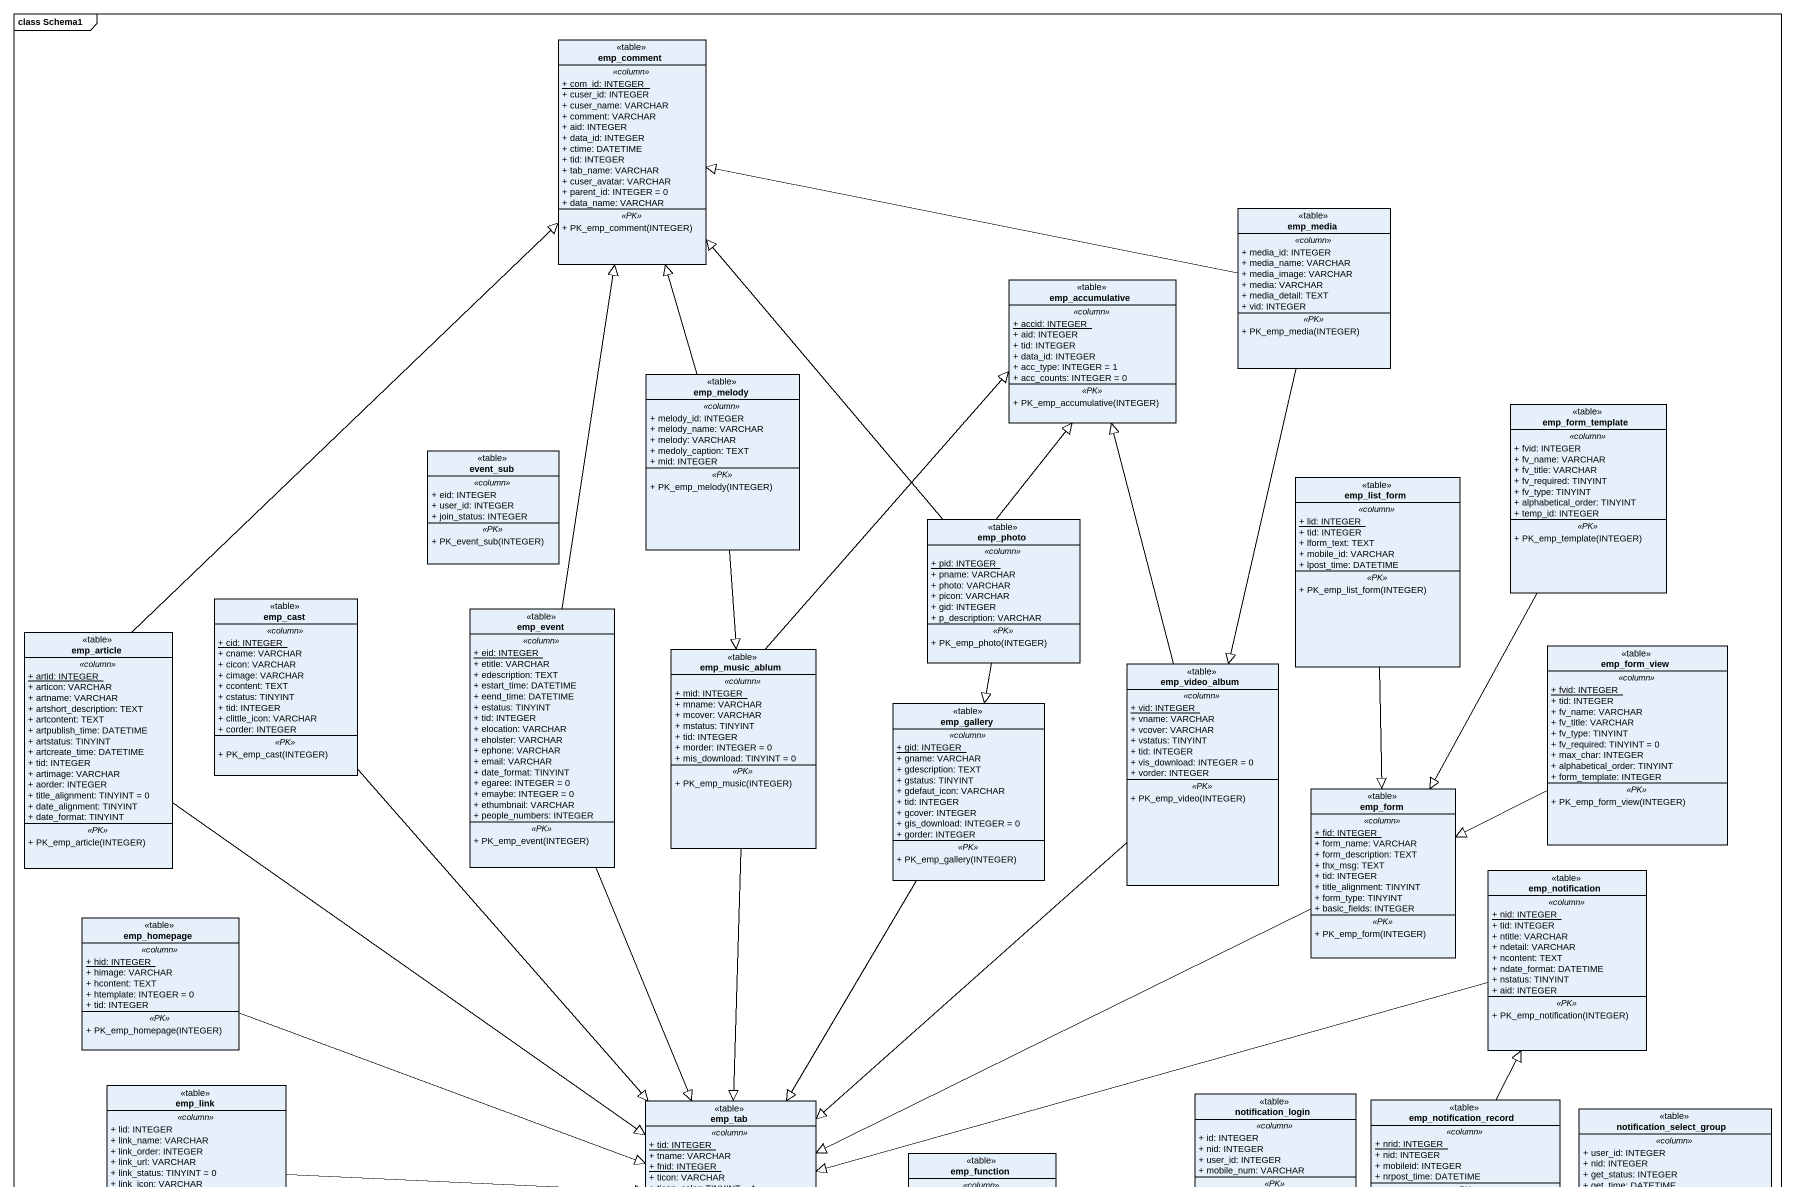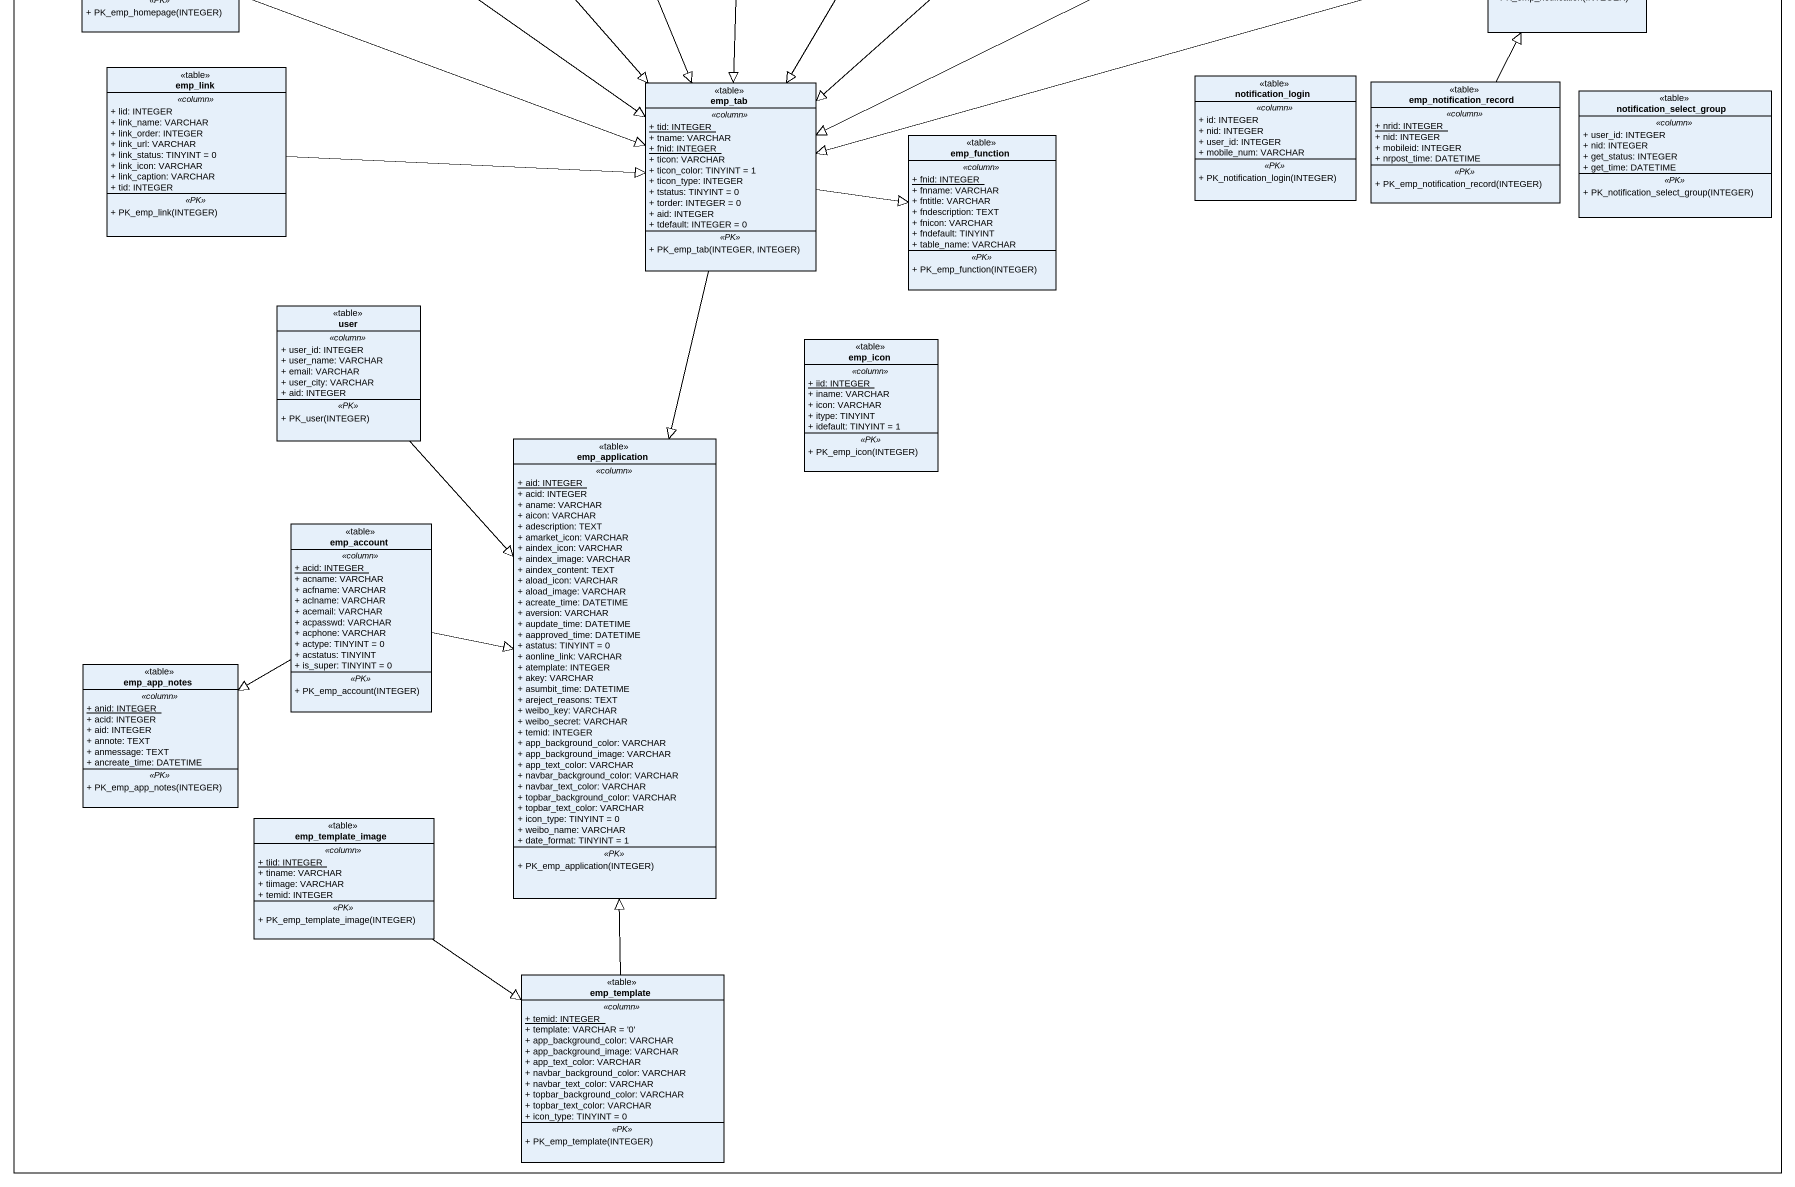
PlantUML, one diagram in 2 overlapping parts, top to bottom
@startuml
mainframe class Schema1
hide circle
hide empty members
skinparam classAttributeIconSize 0
class emp_comment <<table>> {
  .. <<column>> ..
  {static} + com_id: INTEGER
  + cuser_id: INTEGER
  + cuser_name: VARCHAR
  + comment: VARCHAR
  + aid: INTEGER
  + data_id: INTEGER
  + ctime: DATETIME
  + tid: INTEGER
  + tab_name: VARCHAR
  + cuser_avatar: VARCHAR
  + parent_id: INTEGER = 0
  + data_name: VARCHAR
  .. <<PK>> ..
  + PK_emp_comment(INTEGER)
}
class emp_media <<table>> {
  .. <<column>> ..
  + media_id: INTEGER
  + media_name: VARCHAR
  + media_image: VARCHAR
  + media: VARCHAR
  + media_detail: TEXT
  + vid: INTEGER
  .. <<PK>> ..
  + PK_emp_media(INTEGER)
}
class emp_accumulative <<table>> {
  .. <<column>> ..
  {static} + accid: INTEGER
  + aid: INTEGER
  + tid: INTEGER
  + data_id: INTEGER
  + acc_type: INTEGER = 1
  + acc_counts: INTEGER = 0
  .. <<PK>> ..
  + PK_emp_accumulative(INTEGER)
}
class emp_melody <<table>> {
  .. <<column>> ..
  + melody_id: INTEGER
  + melody_name: VARCHAR
  + melody: VARCHAR
  + medoly_caption: TEXT
  + mid: INTEGER
  .. <<PK>> ..
  + PK_emp_melody(INTEGER)
}
class emp_form_template <<table>> {
  .. <<column>> ..
  + fvid: INTEGER
  + fv_name: VARCHAR
  + fv_title: VARCHAR
  + fv_required: TINYINT
  + fv_type: TINYINT
  + alphabetical_order: TINYINT
  + temp_id: INTEGER
  .. <<PK>> ..
  + PK_emp_template(INTEGER)
}
class event_sub <<table>> {
  .. <<column>> ..
  + eid: INTEGER
  + user_id: INTEGER
  + join_status: INTEGER
  .. <<PK>> ..
  + PK_event_sub(INTEGER)
}
class emp_list_form <<table>> {
  .. <<column>> ..
  {static} + lid: INTEGER
  + tid: INTEGER
  + lform_text: TEXT
  + mobile_id: VARCHAR
  + lpost_time: DATETIME
  .. <<PK>> ..
  + PK_emp_list_form(INTEGER)
}
class emp_photo <<table>> {
  .. <<column>> ..
  {static} + pid: INTEGER
  + pname: VARCHAR
  + photo: VARCHAR
  + picon: VARCHAR
  + gid: INTEGER
  + p_description: VARCHAR
  .. <<PK>> ..
  + PK_emp_photo(INTEGER)
}
class emp_cast <<table>> {
  .. <<column>> ..
  {static} + cid: INTEGER
  + cname: VARCHAR
  + cicon: VARCHAR
  + cimage: VARCHAR
  + ccontent: TEXT
  + cstatus: TINYINT
  + tid: INTEGER
  + clittle_icon: VARCHAR
  + corder: INTEGER
  .. <<PK>> ..
  + PK_emp_cast(INTEGER)
}
class emp_event <<table>> {
  .. <<column>> ..
  {static} + eid: INTEGER
  + etitle: VARCHAR
  + edescription: TEXT
  + estart_time: DATETIME
  + eend_time: DATETIME
  + estatus: TINYINT
  + tid: INTEGER
  + elocation: VARCHAR
  + eholster: VARCHAR
  + ephone: VARCHAR
  + email: VARCHAR
  + date_format: TINYINT
  + egaree: INTEGER = 0
  + emaybe: INTEGER = 0
  + ethumbnail: VARCHAR
  + people_numbers: INTEGER
  .. <<PK>> ..
  + PK_emp_event(INTEGER)
}
class emp_article <<table>> {
  .. <<column>> ..
  {static} + artid: INTEGER
  + articon: VARCHAR
  + artname: VARCHAR
  + artshort_description: TEXT
  + artcontent: TEXT
  + artpublish_time: DATETIME
  + artstatus: TINYINT
  + artcreate_time: DATETIME
  + tid: INTEGER
  + artimage: VARCHAR
  + aorder: INTEGER
  + title_alignment: TINYINT = 0
  + date_alignment: TINYINT
  + date_format: TINYINT
  .. <<PK>> ..
  + PK_emp_article(INTEGER)
}
class emp_music_ablum <<table>> {
  .. <<column>> ..
  {static} + mid: INTEGER
  + mname: VARCHAR
  + mcover: VARCHAR
  + mstatus: TINYINT
  + tid: INTEGER
  + morder: INTEGER = 0
  + mis_download: TINYINT = 0
  .. <<PK>> ..
  + PK_emp_music(INTEGER)
}
class emp_video_album <<table>> {
  .. <<column>> ..
  {static} + vid: INTEGER
  + vname: VARCHAR
  + vcover: VARCHAR
  + vstatus: TINYINT
  + tid: INTEGER
  + vis_download: INTEGER = 0
  + vorder: INTEGER
  .. <<PK>> ..
  + PK_emp_video(INTEGER)
}
class emp_form_view <<table>> {
  .. <<column>> ..
  {static} + fvid: INTEGER
  + tid: INTEGER
  + fv_name: VARCHAR
  + fv_title: VARCHAR
  + fv_type: TINYINT
  + fv_required: TINYINT = 0
  + max_char: INTEGER
  + alphabetical_order: TINYINT
  + form_template: INTEGER
  .. <<PK>> ..
  + PK_emp_form_view(INTEGER)
}
class emp_gallery <<table>> {
  .. <<column>> ..
  {static} + gid: INTEGER
  + gname: VARCHAR
  + gdescription: TEXT
  + gstatus: TINYINT
  + gdefaut_icon: VARCHAR
  + tid: INTEGER
  + gcover: INTEGER
  + gis_download: INTEGER = 0
  + gorder: INTEGER
  .. <<PK>> ..
  + PK_emp_gallery(INTEGER)
}
class emp_form <<table>> {
  .. <<column>> ..
  {static} + fid: INTEGER
  + form_name: VARCHAR
  + form_description: TEXT
  + thx_msg: TEXT
  + tid: INTEGER
  + title_alignment: TINYINT
  + form_type: TINYINT
  + basic_fields: INTEGER
  .. <<PK>> ..
  + PK_emp_form(INTEGER)
}
class emp_notification <<table>> {
  .. <<column>> ..
  {static} + nid: INTEGER
  + tid: INTEGER
  + ntitle: VARCHAR
  + ndetail: VARCHAR
  + ncontent: TEXT
  + ndate_format: DATETIME
  + nstatus: TINYINT
  + aid: INTEGER
  .. <<PK>> ..
  + PK_emp_notification(INTEGER)
}
class emp_homepage <<table>> {
  .. <<column>> ..
  {static} + hid: INTEGER
  + himage: VARCHAR
  + hcontent: TEXT
  + htemplate: INTEGER = 0
  + tid: INTEGER
  .. <<PK>> ..
  + PK_emp_homepage(INTEGER)
}
class emp_link <<table>> {
  .. <<column>> ..
  + lid: INTEGER
  + link_name: VARCHAR
  + link_order: INTEGER
  + link_url: VARCHAR
  + link_status: TINYINT = 0
  + link_icon: VARCHAR
  + link_caption: VARCHAR
  + tid: INTEGER
  .. <<PK>> ..
  + PK_emp_link(INTEGER)
}
class notification_login <<table>> {
  .. <<column>> ..
  + id: INTEGER
  + nid: INTEGER
  + user_id: INTEGER
  + mobile_num: VARCHAR
  .. <<PK>> ..
  + PK_notification_login(INTEGER)
}
class emp_tab <<table>> {
  .. <<column>> ..
  {static} + tid: INTEGER
  + tname: VARCHAR
  {static} + fnid: INTEGER
  + ticon: VARCHAR
  + ticon_color: TINYINT = 1
  + ticon_type: INTEGER
  + tstatus: TINYINT = 0
  + torder: INTEGER = 0
  + aid: INTEGER
  + tdefault: INTEGER = 0
  .. <<PK>> ..
  + PK_emp_tab(INTEGER, INTEGER)
}
class emp_notification_record <<table>> {
  .. <<column>> ..
  {static} + nrid: INTEGER
  + nid: INTEGER
  + mobileid: INTEGER
  + nrpost_time: DATETIME
  .. <<PK>> ..
  + PK_emp_notification_record(INTEGER)
}
class notification_select_group <<table>> {
  .. <<column>> ..
  + user_id: INTEGER
  + nid: INTEGER
  + get_status: INTEGER
  + get_time: DATETIME
  .. <<PK>> ..
  + PK_notification_select_group(INTEGER)
}
class emp_function <<table>> {
  .. <<column>> ..
  {static} + fnid: INTEGER
  + fnname: VARCHAR
  + fntitle: VARCHAR
  + fndescription: TEXT
  + fnicon: VARCHAR
  + fndefault: TINYINT
  + table_name: VARCHAR
  .. <<PK>> ..
  + PK_emp_function(INTEGER)
}
class user <<table>> {
  .. <<column>> ..
  + user_id: INTEGER
  + user_name: VARCHAR
  + email: VARCHAR
  + user_city: VARCHAR
  + aid: INTEGER
  .. <<PK>> ..
  + PK_user(INTEGER)
}
class emp_icon <<table>> {
  .. <<column>> ..
  {static} + iid: INTEGER
  + iname: VARCHAR
  + icon: VARCHAR
  + itype: TINYINT
  + idefault: TINYINT = 1
  .. <<PK>> ..
  + PK_emp_icon(INTEGER)
}
class emp_application <<table>> {
  .. <<column>> ..
  {static} + aid: INTEGER
  + acid: INTEGER
  + aname: VARCHAR
  + aicon: VARCHAR
  + adescription: TEXT
  + amarket_icon: VARCHAR
  + aindex_icon: VARCHAR
  + aindex_image: VARCHAR
  + aindex_content: TEXT
  + aload_icon: VARCHAR
  + aload_image: VARCHAR
  + acreate_time: DATETIME
  + aversion: VARCHAR
  + aupdate_time: DATETIME
  + aapproved_time: DATETIME
  + astatus: TINYINT = 0
  + aonline_link: VARCHAR
  + atemplate: INTEGER
  + akey: VARCHAR
  + asumbit_time: DATETIME
  + areject_reasons: TEXT
  + weibo_key: VARCHAR
  + weibo_secret: VARCHAR
  + temid: INTEGER
  + app_background_color: VARCHAR
  + app_background_image: VARCHAR
  + app_text_color: VARCHAR
  + navbar_background_color: VARCHAR
  + navbar_text_color: VARCHAR
  + topbar_background_color: VARCHAR
  + topbar_text_color: VARCHAR
  + icon_type: TINYINT = 0
  + weibo_name: VARCHAR
  + date_format: TINYINT = 1
  .. <<PK>> ..
  + PK_emp_application(INTEGER)
}
class emp_account <<table>> {
  .. <<column>> ..
  {static} + acid: INTEGER
  + acname: VARCHAR
  + acfname: VARCHAR
  + aclname: VARCHAR
  + acemail: VARCHAR
  + acpasswd: VARCHAR
  + acphone: VARCHAR
  + actype: TINYINT = 0
  + acstatus: TINYINT
  + is_super: TINYINT = 0
  .. <<PK>> ..
  + PK_emp_account(INTEGER)
}
class emp_app_notes <<table>> {
  .. <<column>> ..
  {static} + anid: INTEGER
  + acid: INTEGER
  + aid: INTEGER
  + annote: TEXT
  + anmessage: TEXT
  + ancreate_time: DATETIME
  .. <<PK>> ..
  + PK_emp_app_notes(INTEGER)
}
class emp_template_image <<table>> {
  .. <<column>> ..
  {static} + tiid: INTEGER
  + tiname: VARCHAR
  + tiimage: VARCHAR
  + temid: INTEGER
  .. <<PK>> ..
  + PK_emp_template_image(INTEGER)
}
class emp_template <<table>> {
  .. <<column>> ..
  {static} + temid: INTEGER
  + template: VARCHAR = '0'
  + app_background_color: VARCHAR
  + app_background_image: VARCHAR
  + app_text_color: VARCHAR
  + navbar_background_color: VARCHAR
  + navbar_text_color: VARCHAR
  + topbar_background_color: VARCHAR
  + topbar_text_color: VARCHAR
  + icon_type: TINYINT = 0
  .. <<PK>> ..
  + PK_emp_template(INTEGER)
}
emp_media -left-|> emp_comment
emp_media --|> emp_video_album
emp_melody -up-|> emp_comment
emp_melody --|> emp_music_ablum
emp_form_template --|> emp_form
emp_list_form --|> emp_form
emp_photo -up-|> emp_comment
emp_photo -up-|> emp_accumulative
emp_photo --|> emp_gallery
emp_cast --|> emp_tab
emp_event -up-|> emp_comment
emp_event --|> emp_tab
emp_article -up-|> emp_comment
emp_article --|> emp_tab
emp_music_ablum -up-|> emp_accumulative
emp_music_ablum --|> emp_tab
emp_video_album -up-|> emp_accumulative
emp_video_album --|> emp_tab
emp_form_view -left-|> emp_form
emp_gallery --|> emp_tab
emp_form -left-|> emp_tab
emp_notification -left-|> emp_tab
emp_homepage -right-|> emp_tab
emp_link -right-|> emp_tab
emp_tab -right-|> emp_function
emp_tab --|> emp_application
emp_notification_record -up-|> emp_notification
user --|> emp_application
emp_account -right-|> emp_application
emp_account -left-|> emp_app_notes
emp_template_image --|> emp_template
emp_template -up-|> emp_application
@enduml
